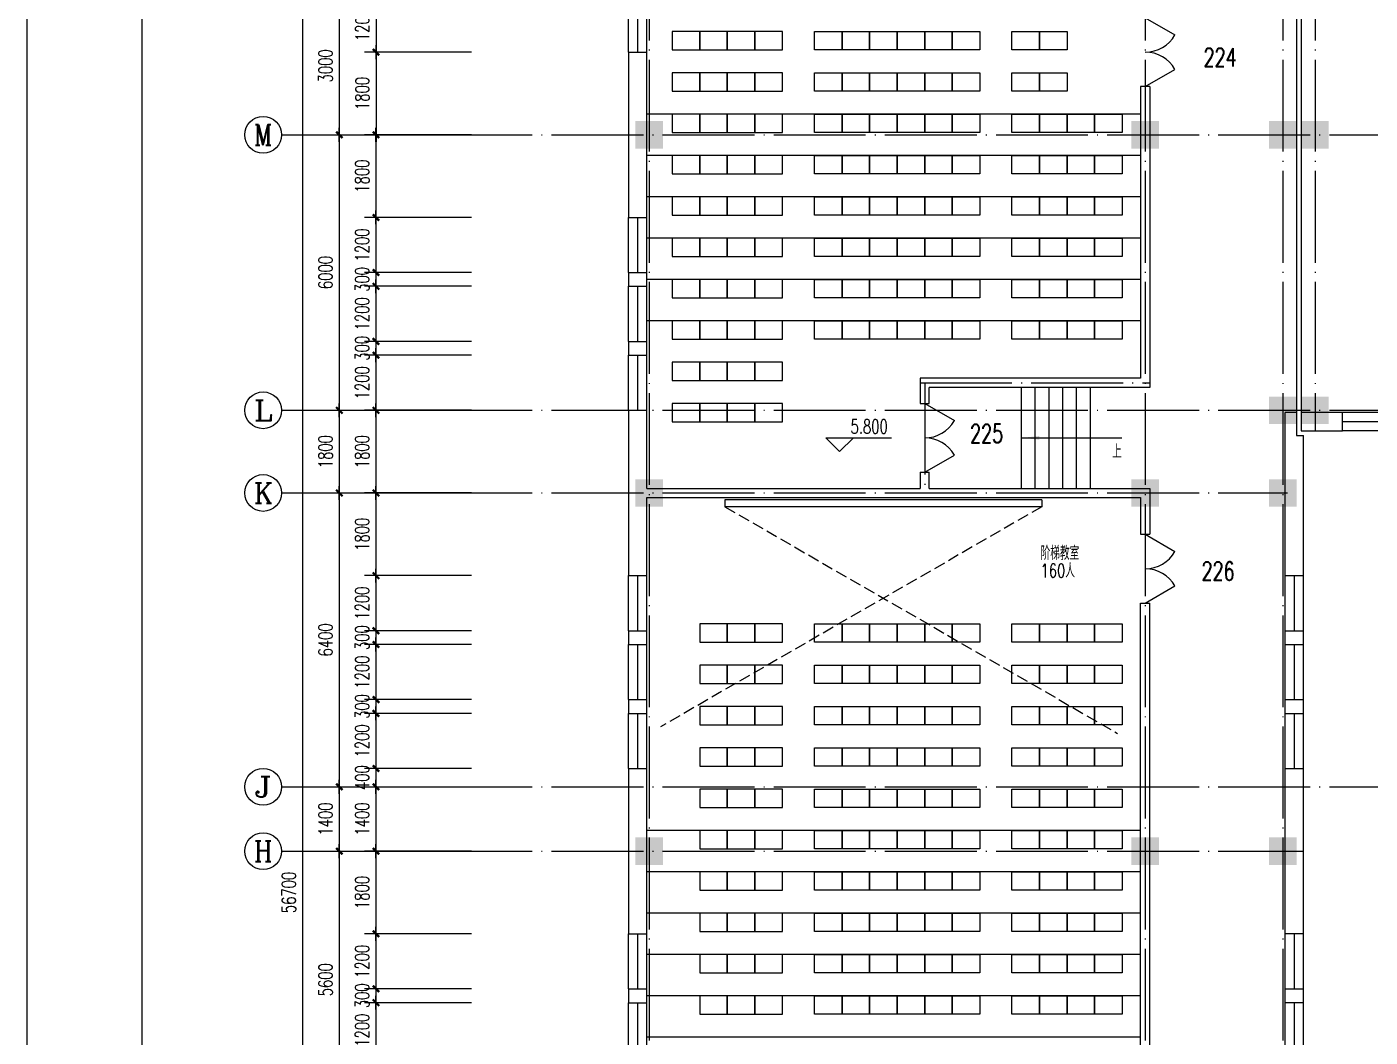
# Model space of a CAD drawing. Extents: x 165127 to 1058185, y 60808 to 144908.
# Drawn here: x 338332 to 367583, y 103603 to 125603 of the extents above; entities that cross this region are included whole.
import ezdxf
from ezdxf.enums import TextEntityAlignment as Align

# ---------------------------------------------------------------- set-up
doc = ezdxf.new("R2010")
doc.units = 0
doc.header["$LTSCALE"] = 1000
doc.linetypes.add('DASH', pattern=[0.35, 0.25, -0.1])
doc.linetypes.add('DOTE', pattern=[2.42, 2, -0.2, 0.02, -0.2])
doc.layers.get('0').update_dxf_attribs({"linetype": 'CONTINUOUS'})
doc.layers.get('DEFPOINTS').update_dxf_attribs({"linetype": 'CONTINUOUS'})
for name, color, linetype in [('AXIS', 3, 'CONTINUOUS'), ('AXIS_TEXT', 7, 'CONTINUOUS'), ('COLUMN', 7, 'CONTINUOUS'), ('DOTE', 1, 'DOTE'), ('F', 252, 'CONTINUOUS'), ('LVTRY', 6, 'CONTINUOUS'), ('PUB_DIM', 3, 'CONTINUOUS'), ('PUB_TEXT', 7, 'CONTINUOUS'), ('STAIR', 3, 'CONTINUOUS'), ('WALL', 255, 'CONTINUOUS'), ('WINDOW', 2, 'CONTINUOUS'), ('WINDOW_TEXT', 7, 'CONTINUOUS'), ('面积注记', 7, 'CONTINUOUS')]:
    doc.layers.add(name, color=color, linetype=linetype)
doc.styles.add('_HZTXT', font='romans.shx', dxfattribs={"width": 0.7, "bigfont": 'z.shx'})
doc.styles.add('COMPLEX', font='COMPLEX')
doc.styles.add('DIM_FONT', font='SIMPLEX.shx', dxfattribs={"width": 0.7})
doc.styles.add('SIMPLEX', font='SIMPLEX.SHX')
doc.dimstyles.new('AXIS', dxfattribs={"dimtxt": 300, "dimasz": 1, "dimexe": 250, "dimexo": 300, "dimgap": 150, "dimtad": 1, "dimdec": 0, "dimdsep": 46, "dimtxsty": 'DIM_FONT', "dimblk": '_DIMX', "dimcen": 2.5, "dimse1": 1, "dimse2": 1, "dimclrt": 7, "dimadec": 0, "dimazin": 0, "dimtfac": 1, "dimtdec": 0, "dimtix": 1, "dimtmove": 2, "dimatfit": 3, "dimldrblk": '_DIMX', "dimfxl": 1, "dimarcsym": 0})
doc.dimstyles.new('DIMA', dxfattribs={"dimtxt": 300, "dimasz": 1, "dimexe": 250, "dimexo": 300, "dimgap": 150, "dimtad": 1, "dimdec": 0, "dimdsep": 46, "dimtxsty": 'DIM_FONT', "dimblk": '_DIMX', "dimcen": 2.5, "dimse1": 1, "dimclrt": 7, "dimadec": 0, "dimazin": 0, "dimtfac": 1, "dimtdec": 0, "dimtix": 1, "dimtmove": 2, "dimatfit": 3, "dimldrblk": '_DIMX', "dimfxl": 1, "dimarcsym": 0})
doc.dimstyles.new('DIMB', dxfattribs={"dimtxt": 300, "dimasz": 1, "dimexe": 250, "dimexo": 300, "dimgap": 150, "dimtad": 1, "dimdec": 0, "dimdsep": 46, "dimtxsty": 'DIM_FONT', "dimblk": '_DIMX', "dimcen": 2.5, "dimse2": 1, "dimclrt": 7, "dimadec": 0, "dimazin": 0, "dimtfac": 1, "dimtdec": 0, "dimtix": 1, "dimtmove": 2, "dimatfit": 3, "dimldrblk": '_DIMX', "dimfxl": 1, "dimarcsym": 0})
doc.dimstyles.new('DIMN', dxfattribs={"dimtxt": 300, "dimasz": 1, "dimexe": 250, "dimexo": 300, "dimgap": 150, "dimtad": 1, "dimdec": 0, "dimdsep": 46, "dimtxsty": 'DIM_FONT', "dimblk": '_DIMX', "dimcen": 2.5, "dimclrt": 7, "dimadec": 0, "dimazin": 0, "dimtfac": 1, "dimtdec": 0, "dimtix": 1, "dimtmove": 2, "dimatfit": 3, "dimldrblk": '_DIMX', "dimfxl": 1, "dimarcsym": 0})

# ---------------------------------------------------------------- blocks, each defined once
blk = doc.blocks.new('_DBLK1')
for p, q in [((-0.5, 0), (-0.25, -0.433)), ((0.5, 0), (0.25, -0.433))]:
    blk.add_line(p, q)
for centre, start, end in [((-0.5, 0), 300, 0), ((0.5, 0), 180, 240)]:
    blk.add_arc(centre, 0.5, start, end)
at = {"layer": 'WINDOW_TEXT', "style": 'SIMPLEX', "flags": 9}
blk.add_attdef('A', text='', height=1, dxfattribs=at).set_placement((0, 1.5), align=Align.MIDDLE)
blk = doc.blocks.new('_FZH')
blk.add_solid([(-0.5, -0.5), (0.5, -0.5), (-0.5, 0.5), (0.5, 0.5)])
blk = doc.blocks.new('A$C407C5CBC')
at = {"layer": 'F'}
blk.add_lwpolyline([(0, 600), (400, 600), (400, 0), (0, 0)], close=True, dxfattribs=at)
blk = doc.blocks.new('A$C34131D43')
at = {"color": 243}
blk.add_line((0, 84100), (0, 0), dxfattribs=at)
at = {"color": 244}
blk.add_line((2500, 83100), (2500, 950), dxfattribs=at)
blk = doc.blocks.new('_ARROW')
blk.add_solid([(0, 0), (-1, 0.1), (-1, -0.1)])
blk = doc.blocks.new('_AXISO')
blk.add_circle((0, 0), 0.5)
at = {"layer": 'AXIS_TEXT', "style": 'COMPLEX', "width": 1.041667}
blk.add_attdef('A', text='', height=0.56, dxfattribs=at).set_placement((-0.25, -0.28), (0.25, -0.28), align=Align.FIT)
blk = doc.blocks.new('_DIMX')
blk.add_line((-150, 0), (150, 0))
at = {"const_width": 50}
blk.add_lwpolyline([(-70, -70), (70, 70)], dxfattribs=at)
blk = doc.blocks.new('*D326')
at = {"color": 0, "linetype": 'ByBlock'}
blk.add_line((521447, 180844), (521447, 177846), dxfattribs=at)
at = {"layer": 'DEFPOINTS', "color": 0, "linetype": 'ByBlock'}
for p in [(523647, 180845), (521447, 177845), (523647, 177845)]:
    blk.add_point(p, dxfattribs=at)
at = {"color": 0, "linetype": 'ByBlock'}
for p, rotation in [((521447, 180845), 90), ((521447, 177845), 270)]:
    blk.add_blockref('_DIMX', p, dxfattribs=dict(at, rotation=rotation))
at = {"color": 7, "linetype": 'ByBlock', "insert": (521147, 179345), "char_height": 300, "attachment_point": 5, "rotation": 90, "style": 'DIM_FONT'}
blk.add_mtext('3000', dxfattribs=at)
blk = doc.blocks.new('*D327')
at = {"color": 0, "linetype": 'ByBlock'}
blk.add_line((521447, 177844), (521447, 171846), dxfattribs=at)
at = {"layer": 'DEFPOINTS', "color": 0, "linetype": 'ByBlock'}
for p in [(523647, 177845), (521447, 171845), (523647, 171845)]:
    blk.add_point(p, dxfattribs=at)
at = {"color": 0, "linetype": 'ByBlock'}
for p, rotation in [((521447, 177845), 90), ((521447, 171845), 270)]:
    blk.add_blockref('_DIMX', p, dxfattribs=dict(at, rotation=rotation))
at = {"color": 7, "linetype": 'ByBlock', "insert": (521147, 174845), "char_height": 300, "attachment_point": 5, "rotation": 90, "style": 'DIM_FONT'}
blk.add_mtext('6000', dxfattribs=at)
blk = doc.blocks.new('*D328')
at = {"color": 0, "linetype": 'ByBlock'}
blk.add_line((521447, 171844), (521447, 170046), dxfattribs=at)
at = {"layer": 'DEFPOINTS', "color": 0, "linetype": 'ByBlock'}
for p in [(523647, 171845), (521447, 170045), (523647, 170045)]:
    blk.add_point(p, dxfattribs=at)
at = {"color": 0, "linetype": 'ByBlock'}
for p, rotation in [((521447, 171845), 90), ((521447, 170045), 270)]:
    blk.add_blockref('_DIMX', p, dxfattribs=dict(at, rotation=rotation))
at = {"color": 7, "linetype": 'ByBlock', "insert": (521147, 170945), "char_height": 300, "attachment_point": 5, "rotation": 90, "style": 'DIM_FONT'}
blk.add_mtext('1800', dxfattribs=at)
blk = doc.blocks.new('*D329')
at = {"color": 0, "linetype": 'ByBlock'}
blk.add_line((521447, 170044), (521447, 163646), dxfattribs=at)
at = {"layer": 'DEFPOINTS', "color": 0, "linetype": 'ByBlock'}
for p in [(523647, 170045), (521447, 163645), (523647, 163645)]:
    blk.add_point(p, dxfattribs=at)
at = {"color": 0, "linetype": 'ByBlock'}
for p, rotation in [((521447, 170045), 90), ((521447, 163645), 270)]:
    blk.add_blockref('_DIMX', p, dxfattribs=dict(at, rotation=rotation))
at = {"color": 7, "linetype": 'ByBlock', "insert": (521147, 166845), "char_height": 300, "attachment_point": 5, "rotation": 90, "style": 'DIM_FONT'}
blk.add_mtext('6400', dxfattribs=at)
blk = doc.blocks.new('*D330')
at = {"color": 0, "linetype": 'ByBlock'}
blk.add_line((521447, 163644), (521447, 162246), dxfattribs=at)
at = {"layer": 'DEFPOINTS', "color": 0, "linetype": 'ByBlock'}
for p in [(523647, 163645), (521447, 162245), (523647, 162245)]:
    blk.add_point(p, dxfattribs=at)
at = {"color": 0, "linetype": 'ByBlock'}
for p, rotation in [((521447, 163645), 90), ((521447, 162245), 270)]:
    blk.add_blockref('_DIMX', p, dxfattribs=dict(at, rotation=rotation))
at = {"color": 7, "linetype": 'ByBlock', "insert": (521147, 162945), "char_height": 300, "attachment_point": 5, "rotation": 90, "style": 'DIM_FONT'}
blk.add_mtext('1400', dxfattribs=at)
blk = doc.blocks.new('*D331')
at = {"color": 0, "linetype": 'ByBlock'}
blk.add_line((521447, 162244), (521447, 156646), dxfattribs=at)
at = {"layer": 'DEFPOINTS', "color": 0, "linetype": 'ByBlock'}
for p in [(523647, 162245), (521447, 156645), (523647, 156645)]:
    blk.add_point(p, dxfattribs=at)
at = {"color": 0, "linetype": 'ByBlock'}
for p, rotation in [((521447, 162245), 90), ((521447, 156645), 270)]:
    blk.add_blockref('_DIMX', p, dxfattribs=dict(at, rotation=rotation))
at = {"color": 7, "linetype": 'ByBlock', "insert": (521147, 159445), "char_height": 300, "attachment_point": 5, "rotation": 90, "style": 'DIM_FONT'}
blk.add_mtext('5600', dxfattribs=at)
blk = doc.blocks.new('*D338')
at = {"color": 0, "linetype": 'ByBlock'}
for p, q in [((523347, 189695), (520397, 189695)), ((520647, 189694), (520647, 132996)), ((523347, 132995), (520397, 132995))]:
    blk.add_line(p, q, dxfattribs=at)
at = {"layer": 'DEFPOINTS', "color": 0, "linetype": 'ByBlock'}
for p in [(523647, 189695), (520647, 132995), (523647, 132995)]:
    blk.add_point(p, dxfattribs=at)
at = {"color": 0, "linetype": 'ByBlock'}
for p, rotation in [((520647, 189695), 90), ((520647, 132995), 270)]:
    blk.add_blockref('_DIMX', p, dxfattribs=dict(at, rotation=rotation))
at = {"color": 7, "linetype": 'ByBlock', "insert": (520347, 161345), "char_height": 300, "attachment_point": 5, "rotation": 90, "style": 'DIM_FONT'}
blk.add_mtext('56700', dxfattribs=at)
blk = doc.blocks.new('_WBLK')
for p, q in [((-0.5, 0.5), (0.5, 0.5)), ((-0.5, 0), (0.5, 0)), ((-0.5, -0.5), (0.5, -0.5))]:
    blk.add_line(p, q)
at = {"layer": 'WINDOW_TEXT', "style": 'SIMPLEX', "flags": 9}
blk.add_attdef('A', text='', height=1, dxfattribs=at).set_placement((0, 1.5), align=Align.MIDDLE)
blk = doc.blocks.new('*D344')
at = {"color": 0, "linetype": 'ByBlock'}
for p, q in [((524322, 180845), (521996, 180845)), ((522246, 180844), (522246, 179646)), ((524322, 179645), (521996, 179645))]:
    blk.add_line(p, q, dxfattribs=at)
at = {"layer": 'DEFPOINTS', "color": 0, "linetype": 'ByBlock'}
for p in [(524622, 180845), (522246, 179645), (524622, 179645)]:
    blk.add_point(p, dxfattribs=at)
at = {"color": 0, "linetype": 'ByBlock'}
for p, rotation in [((522246, 180845), 90), ((522246, 179645), 270)]:
    blk.add_blockref('_DIMX', p, dxfattribs=dict(at, rotation=rotation))
at = {"color": 7, "linetype": 'ByBlock', "insert": (521946, 180245), "char_height": 300, "attachment_point": 5, "rotation": 90, "style": 'DIM_FONT'}
blk.add_mtext('1200', dxfattribs=at)
blk = doc.blocks.new('*D345')
at = {"color": 0, "linetype": 'ByBlock'}
for p, q in [((524322, 179645), (521996, 179645)), ((522246, 179644), (522246, 177846)), ((524322, 177845), (521996, 177845))]:
    blk.add_line(p, q, dxfattribs=at)
at = {"layer": 'DEFPOINTS', "color": 0, "linetype": 'ByBlock'}
for p in [(524622, 179645), (522246, 177845), (524622, 177845)]:
    blk.add_point(p, dxfattribs=at)
at = {"color": 0, "linetype": 'ByBlock'}
for p, rotation in [((522246, 179645), 90), ((522246, 177845), 270)]:
    blk.add_blockref('_DIMX', p, dxfattribs=dict(at, rotation=rotation))
at = {"color": 7, "linetype": 'ByBlock', "insert": (521946, 178745), "char_height": 300, "attachment_point": 5, "rotation": 90, "style": 'DIM_FONT'}
blk.add_mtext('1800', dxfattribs=at)
blk = doc.blocks.new('*D480')
at = {"color": 0, "linetype": 'ByBlock'}
for p, q in [((695450, 185644), (695450, 183846)), ((697527, 183845), (695200, 183845))]:
    blk.add_line(p, q, dxfattribs=at)
at = {"layer": 'DEFPOINTS', "color": 0, "linetype": 'ByBlock'}
for p in [(697827, 185645), (695450, 183845), (697827, 183845)]:
    blk.add_point(p, dxfattribs=at)
at = {"color": 0, "linetype": 'ByBlock'}
for p, rotation in [((695450, 185645), 90), ((695450, 183845), 270)]:
    blk.add_blockref('_DIMX', p, dxfattribs=dict(at, rotation=rotation))
at = {"color": 7, "linetype": 'ByBlock', "insert": (695150, 184745), "char_height": 300, "attachment_point": 5, "rotation": 90, "style": 'DIM_FONT'}
blk.add_mtext('1800', dxfattribs=at)
blk = doc.blocks.new('*D481')
at = {"color": 0, "linetype": 'ByBlock'}
for p, q in [((697527, 183845), (695200, 183845)), ((695450, 183844), (695450, 182646)), ((697527, 182645), (695200, 182645))]:
    blk.add_line(p, q, dxfattribs=at)
at = {"layer": 'DEFPOINTS', "color": 0, "linetype": 'ByBlock'}
for p in [(697827, 183845), (695450, 182645), (697827, 182645)]:
    blk.add_point(p, dxfattribs=at)
at = {"color": 0, "linetype": 'ByBlock'}
for p, rotation in [((695450, 183845), 90), ((695450, 182645), 270)]:
    blk.add_blockref('_DIMX', p, dxfattribs=dict(at, rotation=rotation))
at = {"color": 7, "linetype": 'ByBlock', "insert": (695150, 183245), "char_height": 300, "attachment_point": 5, "rotation": 90, "style": 'DIM_FONT'}
blk.add_mtext('1200', dxfattribs=at)
blk = doc.blocks.new('*D482')
at = {"color": 0, "linetype": 'ByBlock'}
for p, q in [((697527, 182645), (695200, 182645)), ((695450, 182646), (695450, 182647)), ((695450, 182645), (695450, 182345)), ((697527, 182345), (695200, 182345)), ((695450, 182344), (695450, 182343))]:
    blk.add_line(p, q, dxfattribs=at)
at = {"layer": 'DEFPOINTS', "color": 0, "linetype": 'ByBlock'}
for p in [(697827, 182645), (695450, 182345), (697827, 182345)]:
    blk.add_point(p, dxfattribs=at)
at = {"color": 0, "linetype": 'ByBlock'}
for p, rotation in [((695450, 182645), 270), ((695450, 182345), 90)]:
    blk.add_blockref('_DIMX', p, dxfattribs=dict(at, rotation=rotation))
at = {"color": 7, "linetype": 'ByBlock', "insert": (695150, 182495), "char_height": 300, "attachment_point": 5, "rotation": 90, "style": 'DIM_FONT'}
blk.add_mtext('300', dxfattribs=at)
blk = doc.blocks.new('*D483')
at = {"color": 0, "linetype": 'ByBlock'}
for p, q in [((697527, 182345), (695200, 182345)), ((695450, 182344), (695450, 181146)), ((697527, 181145), (695200, 181145))]:
    blk.add_line(p, q, dxfattribs=at)
at = {"layer": 'DEFPOINTS', "color": 0, "linetype": 'ByBlock'}
for p in [(697827, 182345), (695450, 181145), (697827, 181145)]:
    blk.add_point(p, dxfattribs=at)
at = {"color": 0, "linetype": 'ByBlock'}
for p, rotation in [((695450, 182345), 90), ((695450, 181145), 270)]:
    blk.add_blockref('_DIMX', p, dxfattribs=dict(at, rotation=rotation))
at = {"color": 7, "linetype": 'ByBlock', "insert": (695150, 181745), "char_height": 300, "attachment_point": 5, "rotation": 90, "style": 'DIM_FONT'}
blk.add_mtext('1200', dxfattribs=at)
blk = doc.blocks.new('*D484')
at = {"color": 0, "linetype": 'ByBlock'}
for p, q in [((697527, 181145), (695200, 181145)), ((695450, 181146), (695450, 181147)), ((695450, 181145), (695450, 180845)), ((697527, 180845), (695200, 180845)), ((695450, 180844), (695450, 180843))]:
    blk.add_line(p, q, dxfattribs=at)
at = {"layer": 'DEFPOINTS', "color": 0, "linetype": 'ByBlock'}
for p in [(697827, 181145), (695450, 180845), (697827, 180845)]:
    blk.add_point(p, dxfattribs=at)
at = {"color": 0, "linetype": 'ByBlock'}
for p, rotation in [((695450, 181145), 270), ((695450, 180845), 90)]:
    blk.add_blockref('_DIMX', p, dxfattribs=dict(at, rotation=rotation))
at = {"color": 7, "linetype": 'ByBlock', "insert": (695150, 180995), "char_height": 300, "attachment_point": 5, "rotation": 90, "style": 'DIM_FONT'}
blk.add_mtext('300', dxfattribs=at)
blk = doc.blocks.new('*D485')
at = {"color": 0, "linetype": 'ByBlock'}
for p, q in [((697527, 180845), (695200, 180845)), ((695450, 180844), (695450, 179646)), ((697527, 179645), (695200, 179645))]:
    blk.add_line(p, q, dxfattribs=at)
at = {"layer": 'DEFPOINTS', "color": 0, "linetype": 'ByBlock'}
for p in [(697827, 180845), (695450, 179645), (697827, 179645)]:
    blk.add_point(p, dxfattribs=at)
at = {"color": 0, "linetype": 'ByBlock'}
for p, rotation in [((695450, 180845), 90), ((695450, 179645), 270)]:
    blk.add_blockref('_DIMX', p, dxfattribs=dict(at, rotation=rotation))
at = {"color": 7, "linetype": 'ByBlock', "insert": (695150, 180245), "char_height": 300, "attachment_point": 5, "rotation": 90, "style": 'DIM_FONT'}
blk.add_mtext('1200', dxfattribs=at)
blk = doc.blocks.new('*D486')
at = {"color": 0, "linetype": 'ByBlock'}
for p, q in [((697527, 179645), (695200, 179645)), ((695450, 179644), (695450, 177846)), ((697527, 177845), (695200, 177845))]:
    blk.add_line(p, q, dxfattribs=at)
at = {"layer": 'DEFPOINTS', "color": 0, "linetype": 'ByBlock'}
for p in [(697827, 179645), (695450, 177845), (697827, 177845)]:
    blk.add_point(p, dxfattribs=at)
at = {"color": 0, "linetype": 'ByBlock'}
for p, rotation in [((695450, 179645), 90), ((695450, 177845), 270)]:
    blk.add_blockref('_DIMX', p, dxfattribs=dict(at, rotation=rotation))
at = {"color": 7, "linetype": 'ByBlock', "insert": (695150, 178745), "char_height": 300, "attachment_point": 5, "rotation": 90, "style": 'DIM_FONT'}
blk.add_mtext('1800', dxfattribs=at)
blk = doc.blocks.new('*D487')
at = {"color": 0, "linetype": 'ByBlock'}
for p, q in [((695450, 185644), (695450, 183846)), ((697527, 183845), (695200, 183845))]:
    blk.add_line(p, q, dxfattribs=at)
at = {"layer": 'DEFPOINTS', "color": 0, "linetype": 'ByBlock'}
for p in [(697827, 185645), (695450, 183845), (697827, 183845)]:
    blk.add_point(p, dxfattribs=at)
at = {"color": 0, "linetype": 'ByBlock'}
for p, rotation in [((695450, 185645), 90), ((695450, 183845), 270)]:
    blk.add_blockref('_DIMX', p, dxfattribs=dict(at, rotation=rotation))
at = {"color": 7, "linetype": 'ByBlock', "insert": (695150, 184745), "char_height": 300, "attachment_point": 5, "rotation": 90, "style": 'DIM_FONT'}
blk.add_mtext('1800', dxfattribs=at)
blk = doc.blocks.new('*D488')
at = {"color": 0, "linetype": 'ByBlock'}
for p, q in [((697527, 183845), (695200, 183845)), ((695450, 183844), (695450, 182646)), ((697527, 182645), (695200, 182645))]:
    blk.add_line(p, q, dxfattribs=at)
at = {"layer": 'DEFPOINTS', "color": 0, "linetype": 'ByBlock'}
for p in [(697827, 183845), (695450, 182645), (697827, 182645)]:
    blk.add_point(p, dxfattribs=at)
at = {"color": 0, "linetype": 'ByBlock'}
for p, rotation in [((695450, 183845), 90), ((695450, 182645), 270)]:
    blk.add_blockref('_DIMX', p, dxfattribs=dict(at, rotation=rotation))
at = {"color": 7, "linetype": 'ByBlock', "insert": (695150, 183245), "char_height": 300, "attachment_point": 5, "rotation": 90, "style": 'DIM_FONT'}
blk.add_mtext('1200', dxfattribs=at)
blk = doc.blocks.new('*D489')
at = {"color": 0, "linetype": 'ByBlock'}
for p, q in [((697527, 182645), (695200, 182645)), ((695450, 182646), (695450, 182647)), ((695450, 182645), (695450, 182345)), ((697527, 182345), (695200, 182345)), ((695450, 182344), (695450, 182343))]:
    blk.add_line(p, q, dxfattribs=at)
at = {"layer": 'DEFPOINTS', "color": 0, "linetype": 'ByBlock'}
for p in [(697827, 182645), (695450, 182345), (697827, 182345)]:
    blk.add_point(p, dxfattribs=at)
at = {"color": 0, "linetype": 'ByBlock'}
for p, rotation in [((695450, 182645), 270), ((695450, 182345), 90)]:
    blk.add_blockref('_DIMX', p, dxfattribs=dict(at, rotation=rotation))
at = {"color": 7, "linetype": 'ByBlock', "insert": (695150, 182495), "char_height": 300, "attachment_point": 5, "rotation": 90, "style": 'DIM_FONT'}
blk.add_mtext('300', dxfattribs=at)
blk = doc.blocks.new('*D490')
at = {"color": 0, "linetype": 'ByBlock'}
for p, q in [((697527, 182345), (695200, 182345)), ((695450, 182344), (695450, 181146)), ((697527, 181145), (695200, 181145))]:
    blk.add_line(p, q, dxfattribs=at)
at = {"layer": 'DEFPOINTS', "color": 0, "linetype": 'ByBlock'}
for p in [(697827, 182345), (695450, 181145), (697827, 181145)]:
    blk.add_point(p, dxfattribs=at)
at = {"color": 0, "linetype": 'ByBlock'}
for p, rotation in [((695450, 182345), 90), ((695450, 181145), 270)]:
    blk.add_blockref('_DIMX', p, dxfattribs=dict(at, rotation=rotation))
at = {"color": 7, "linetype": 'ByBlock', "insert": (695150, 181745), "char_height": 300, "attachment_point": 5, "rotation": 90, "style": 'DIM_FONT'}
blk.add_mtext('1200', dxfattribs=at)
blk = doc.blocks.new('*D491')
at = {"color": 0, "linetype": 'ByBlock'}
for p, q in [((697527, 181145), (695200, 181145)), ((695450, 181146), (695450, 181147)), ((695450, 181145), (695450, 180845)), ((697527, 180845), (695200, 180845)), ((695450, 180844), (695450, 180843))]:
    blk.add_line(p, q, dxfattribs=at)
at = {"layer": 'DEFPOINTS', "color": 0, "linetype": 'ByBlock'}
for p in [(697827, 181145), (695450, 180845), (697827, 180845)]:
    blk.add_point(p, dxfattribs=at)
at = {"color": 0, "linetype": 'ByBlock'}
for p, rotation in [((695450, 181145), 270), ((695450, 180845), 90)]:
    blk.add_blockref('_DIMX', p, dxfattribs=dict(at, rotation=rotation))
at = {"color": 7, "linetype": 'ByBlock', "insert": (695150, 180995), "char_height": 300, "attachment_point": 5, "rotation": 90, "style": 'DIM_FONT'}
blk.add_mtext('300', dxfattribs=at)
blk = doc.blocks.new('*D492')
at = {"color": 0, "linetype": 'ByBlock'}
for p, q in [((697527, 180845), (695200, 180845)), ((695450, 180844), (695450, 179646)), ((697527, 179645), (695200, 179645))]:
    blk.add_line(p, q, dxfattribs=at)
at = {"layer": 'DEFPOINTS', "color": 0, "linetype": 'ByBlock'}
for p in [(697827, 180845), (695450, 179645), (697827, 179645)]:
    blk.add_point(p, dxfattribs=at)
at = {"color": 0, "linetype": 'ByBlock'}
for p, rotation in [((695450, 180845), 90), ((695450, 179645), 270)]:
    blk.add_blockref('_DIMX', p, dxfattribs=dict(at, rotation=rotation))
at = {"color": 7, "linetype": 'ByBlock', "insert": (695150, 180245), "char_height": 300, "attachment_point": 5, "rotation": 90, "style": 'DIM_FONT'}
blk.add_mtext('1200', dxfattribs=at)
blk = doc.blocks.new('*D493')
at = {"color": 0, "linetype": 'ByBlock'}
for p, q in [((697527, 164045), (695200, 164045)), ((695450, 164046), (695450, 164047)), ((695450, 164045), (695450, 163645)), ((695450, 163644), (695450, 163643))]:
    blk.add_line(p, q, dxfattribs=at)
at = {"layer": 'DEFPOINTS', "color": 0, "linetype": 'ByBlock'}
for p in [(697827, 164045), (695450, 163645), (697827, 163645)]:
    blk.add_point(p, dxfattribs=at)
at = {"color": 0, "linetype": 'ByBlock'}
for p, rotation in [((695450, 164045), 270), ((695450, 163645), 90)]:
    blk.add_blockref('_DIMX', p, dxfattribs=dict(at, rotation=rotation))
at = {"color": 7, "linetype": 'ByBlock', "insert": (695150, 163845), "char_height": 300, "attachment_point": 5, "rotation": 90, "style": 'DIM_FONT'}
blk.add_mtext('400', dxfattribs=at)
blk = doc.blocks.new('*D494')
at = {"color": 0, "linetype": 'ByBlock'}
for p, q in [((695450, 185644), (695450, 183846)), ((697527, 183845), (695200, 183845))]:
    blk.add_line(p, q, dxfattribs=at)
at = {"layer": 'DEFPOINTS', "color": 0, "linetype": 'ByBlock'}
for p in [(697827, 185645), (695450, 183845), (697827, 183845)]:
    blk.add_point(p, dxfattribs=at)
at = {"color": 0, "linetype": 'ByBlock'}
for p, rotation in [((695450, 185645), 90), ((695450, 183845), 270)]:
    blk.add_blockref('_DIMX', p, dxfattribs=dict(at, rotation=rotation))
at = {"color": 7, "linetype": 'ByBlock', "insert": (695150, 184745), "char_height": 300, "attachment_point": 5, "rotation": 90, "style": 'DIM_FONT'}
blk.add_mtext('1800', dxfattribs=at)
blk = doc.blocks.new('*D495')
at = {"color": 0, "linetype": 'ByBlock'}
for p, q in [((697527, 183845), (695200, 183845)), ((695450, 183844), (695450, 182646)), ((697527, 182645), (695200, 182645))]:
    blk.add_line(p, q, dxfattribs=at)
at = {"layer": 'DEFPOINTS', "color": 0, "linetype": 'ByBlock'}
for p in [(697827, 183845), (695450, 182645), (697827, 182645)]:
    blk.add_point(p, dxfattribs=at)
at = {"color": 0, "linetype": 'ByBlock'}
for p, rotation in [((695450, 183845), 90), ((695450, 182645), 270)]:
    blk.add_blockref('_DIMX', p, dxfattribs=dict(at, rotation=rotation))
at = {"color": 7, "linetype": 'ByBlock', "insert": (695150, 183245), "char_height": 300, "attachment_point": 5, "rotation": 90, "style": 'DIM_FONT'}
blk.add_mtext('1200', dxfattribs=at)
blk = doc.blocks.new('*D496')
at = {"color": 0, "linetype": 'ByBlock'}
for p, q in [((697527, 182645), (695200, 182645)), ((695450, 182646), (695450, 182647)), ((695450, 182645), (695450, 182345)), ((697527, 182345), (695200, 182345)), ((695450, 182344), (695450, 182343))]:
    blk.add_line(p, q, dxfattribs=at)
at = {"layer": 'DEFPOINTS', "color": 0, "linetype": 'ByBlock'}
for p in [(697827, 182645), (695450, 182345), (697827, 182345)]:
    blk.add_point(p, dxfattribs=at)
at = {"color": 0, "linetype": 'ByBlock'}
for p, rotation in [((695450, 182645), 270), ((695450, 182345), 90)]:
    blk.add_blockref('_DIMX', p, dxfattribs=dict(at, rotation=rotation))
at = {"color": 7, "linetype": 'ByBlock', "insert": (695150, 182495), "char_height": 300, "attachment_point": 5, "rotation": 90, "style": 'DIM_FONT'}
blk.add_mtext('300', dxfattribs=at)
blk = doc.blocks.new('*D497')
at = {"color": 0, "linetype": 'ByBlock'}
for p, q in [((697527, 182345), (695200, 182345)), ((695450, 182344), (695450, 181146)), ((697527, 181145), (695200, 181145))]:
    blk.add_line(p, q, dxfattribs=at)
at = {"layer": 'DEFPOINTS', "color": 0, "linetype": 'ByBlock'}
for p in [(697827, 182345), (695450, 181145), (697827, 181145)]:
    blk.add_point(p, dxfattribs=at)
at = {"color": 0, "linetype": 'ByBlock'}
for p, rotation in [((695450, 182345), 90), ((695450, 181145), 270)]:
    blk.add_blockref('_DIMX', p, dxfattribs=dict(at, rotation=rotation))
at = {"color": 7, "linetype": 'ByBlock', "insert": (695150, 181745), "char_height": 300, "attachment_point": 5, "rotation": 90, "style": 'DIM_FONT'}
blk.add_mtext('1200', dxfattribs=at)
blk = doc.blocks.new('*D515')
at = {"color": 0, "linetype": 'ByBlock'}
for p, q in [((695450, 163644), (695450, 162246)), ((697527, 162245), (695200, 162245))]:
    blk.add_line(p, q, dxfattribs=at)
at = {"layer": 'DEFPOINTS', "color": 0, "linetype": 'ByBlock'}
for p in [(697827, 163645), (695450, 162245), (697827, 162245)]:
    blk.add_point(p, dxfattribs=at)
at = {"color": 0, "linetype": 'ByBlock'}
for p, rotation in [((695450, 163645), 90), ((695450, 162245), 270)]:
    blk.add_blockref('_DIMX', p, dxfattribs=dict(at, rotation=rotation))
at = {"color": 7, "linetype": 'ByBlock', "insert": (695150, 162945), "char_height": 300, "attachment_point": 5, "rotation": 90, "style": 'DIM_FONT'}
blk.add_mtext('1400', dxfattribs=at)

msp = doc.modelspace()

# ---------------------------------------------------------------- linework, layer by layer
at = {"layer": 'AXIS'}
for p, q in [((343876.2, 123253.1), (347336.4, 123253.1)), ((343876.2, 117253.1), (347336.4, 117253.1)), ((343876.2, 115453.1), (347336.4, 115453.1)), ((343876.2, 109053.1), (347336.4, 109053.1)), ((343876.2, 107653.1), (347336.4, 107653.1))]:
    msp.add_line(p, q, dxfattribs=at)
at = {"layer": 'DOTE'}
for p, q in [((351883, 139407.6), (351883, 71351.8)), ((362683, 139407.6), (362683, 71351.8)), ((365683, 139407.6), (365683, 71351.8)), ((366383, 139407.6), (366383, 116803.1)), ((347336.4, 123253.1), (414583, 123253.1)), ((357783, 117853.1), (362783, 117853.1)), ((357883, 117853.1), (357883, 115453.1)), ((347336.4, 117253.1), (374983, 117253.1)), ((347336.4, 115453.1), (365783, 115453.1)), ((347336.4, 109053.1), (481979.6, 109053.1)), ((347336.4, 107653.1), (366133, 107653.1))]:
    msp.add_line(p, q, dxfattribs=at)
at = {"layer": 'F', "linetype": 'DASH'}
for p, q in [((360433, 115153.1), (352133, 110361.1)), ((353533, 115153.1), (362083, 110216.7))]:
    msp.add_line(p, q, dxfattribs=at)
at = {"layer": 'LVTRY'}
for p, q in [((362583, 123703.1), (351833, 123703.1)), ((362583, 122803.1), (351833, 122803.1)), ((362583, 121903.1), (351833, 121903.1)), ((362583, 121003.1), (351833, 121003.1)), ((362583, 120103.1), (351833, 120103.1)), ((362583, 119203.1), (351833, 119203.1)), ((360433, 115303.1), (353533, 115303.1)), ((353533, 115303.1), (353533, 115153.1)), ((360433, 115303.1), (360433, 115153.1)), ((360433, 115153.1), (353533, 115153.1)), ((362583, 108103.1), (351833, 108103.1)), ((362583, 107203.1), (351833, 107203.1)), ((362583, 106303.1), (351833, 106303.1)), ((362583, 105403.1), (351833, 105403.1)), ((362583, 104503.1), (351833, 104503.1)), ((362583, 103603.1), (351833, 103603.1))]:
    msp.add_line(p, q, dxfattribs=at)
at = {"layer": 'PUB_DIM'}
for p, q in [((355729.4, 116653), (356329.4, 116653)), ((356029.4, 116353), (355729.4, 116653)), ((356329.4, 116653), (356029.4, 116353)), ((356029.4, 116653), (357160.2, 116653))]:
    msp.add_line(p, q, dxfattribs=at)
msp.add_lwpolyline([(359983, 116653.1), (362178.7, 116653.1)], dxfattribs=at)
at = {"layer": 'STAIR'}
for p, q in [((365983, 131103.1), (365983, 117203.1)), ((366083, 131103.1), (366083, 117203.1)), ((359983, 117753.1), (359983, 115553.1)), ((360283, 117753.1), (360283, 115553.1)), ((360583, 117753.1), (360583, 115553.1)), ((360883, 117753.1), (360883, 115553.1)), ((361183, 117753.1), (361183, 115553.1)), ((361483, 117753.1), (361483, 115553.1))]:
    msp.add_line(p, q, dxfattribs=at)
at = {"layer": 'WALL'}
for p, q in [((351433, 125053.1), (351833, 125053.1)), ((351433, 125053.1), (351433, 121453.1)), ((351833, 121453.1), (351833, 125053.1)), ((362583, 124303.1), (362583, 117953.1)), ((362783, 124303.1), (362583, 124303.1)), ((362783, 124303.1), (362783, 117753.1)), ((351433, 121453.1), (351833, 121453.1)), ((351433, 120253.1), (351833, 120253.1)), ((351433, 120253.1), (351433, 119953.1)), ((351833, 119953.1), (351833, 120253.1)), ((351433, 119953.1), (351833, 119953.1)), ((351433, 118753.1), (351833, 118753.1)), ((351433, 118753.1), (351433, 118453.1)), ((351833, 118453.1), (351833, 118753.1)), ((351433, 118453.1), (351833, 118453.1)), ((357783, 117953.1), (357783, 117403.1)), ((362583, 117953.1), (357783, 117953.1)), ((362783, 117753.1), (357983, 117753.1)), ((357983, 117403.1), (357983, 117753.1)), ((357783, 117403.1), (357983, 117403.1)), ((351433, 117253.1), (351833, 117253.1)), ((351433, 117253.1), (351433, 113653.1)), ((351833, 115553.1), (351833, 117253.1)), ((365983, 117203.1), (365733, 117203.1)), ((365733, 113653.1), (365733, 117203.1)), ((365983, 117203.1), (365983, 116703.1)), ((366083, 117203.1), (366083, 116803.1)), ((366983, 117203.1), (366083, 117203.1)), ((366983, 116803.1), (366983, 117203.1)), ((366083, 116803.1), (366983, 116803.1)), ((365983, 116703.1), (366133, 116703.1)), ((366133, 113653.1), (366133, 116703.1)), ((357783, 115903.1), (357983, 115903.1)), ((357783, 115903.1), (357783, 115553.1)), ((357983, 115553.1), (357983, 115903.1)), ((351833, 115553.1), (357783, 115553.1)), ((357983, 115553.1), (362783, 115553.1)), ((362783, 115553.1), (362783, 114553.1)), ((351833, 115353.1), (362583, 115353.1)), ((351833, 113653.1), (351833, 115353.1)), ((362583, 115353.1), (362583, 114553.1)), ((362583, 114553.1), (362783, 114553.1)), ((351433, 113653.1), (351833, 113653.1)), ((365733, 113653.1), (366133, 113653.1)), ((362583, 102353.1), (362583, 113053.1)), ((362583, 113053.1), (362783, 113053.1)), ((362783, 102153.1), (362783, 113053.1)), ((351433, 112453.1), (351833, 112453.1)), ((351433, 112453.1), (351433, 112153.1)), ((351833, 112153.1), (351833, 112453.1)), ((365733, 112453.1), (366133, 112453.1)), ((365733, 112153.1), (365733, 112453.1)), ((366133, 112153.1), (366133, 112453.1)), ((351433, 112153.1), (351833, 112153.1)), ((365733, 112153.1), (366133, 112153.1)), ((351433, 110953.1), (351833, 110953.1)), ((351433, 110953.1), (351433, 110653.1)), ((351833, 110653.1), (351833, 110953.1)), ((365733, 110953.1), (366133, 110953.1)), ((365733, 110653.1), (365733, 110953.1)), ((366133, 110653.1), (366133, 110953.1)), ((351433, 110653.1), (351833, 110653.1)), ((365733, 110653.1), (366133, 110653.1)), ((351433, 109453.1), (351833, 109453.1)), ((351433, 109453.1), (351433, 105853.1)), ((351833, 105853.1), (351833, 109453.1)), ((365733, 109453.1), (366133, 109453.1)), ((365733, 105857.6), (365733, 109453.1)), ((366133, 105857.6), (366133, 109453.1)), ((351433, 105853.1), (351833, 105853.1)), ((365733, 105857.6), (366133, 105857.6)), ((351433, 104653.1), (351833, 104653.1)), ((351433, 104653.1), (351433, 104353.1)), ((351833, 104353.1), (351833, 104653.1)), ((365733, 104657.6), (366133, 104657.6)), ((365733, 104357.6), (365733, 104657.6)), ((365733, 104357.6), (365733, 104657.6)), ((366133, 104357.6), (366133, 104657.6)), ((366133, 104357.6), (366133, 104657.6)), ((351433, 104353.1), (351833, 104353.1)), ((365733, 104357.6), (366133, 104357.6))]:
    msp.add_line(p, q, dxfattribs=at)

# ---------------------------------------------------------------- block references
at = {"layer": 'AXIS'}
ref = msp.add_blockref('_AXISO', (343476.2, 123253.1), dxfattribs=dict(at, xscale=800, yscale=800, zscale=800))
ref.add_attrib('A', 'M', dxfattribs={"layer": 'AXIS_TEXT', "height": 448, "style": 'COMPLEX', "width": 0.892857}).set_placement((343276.2, 123029.1), (343676.2, 123029.1), align=Align.FIT)
ref = msp.add_blockref('_AXISO', (343476.2, 117253.1), dxfattribs=dict(at, xscale=800, yscale=800, zscale=800))
ref.add_attrib('A', 'L', dxfattribs={"layer": 'AXIS_TEXT', "height": 448, "style": 'COMPLEX', "width": 1.25}).set_placement((343276.2, 117029.1), (343676.2, 117029.1), align=Align.FIT)
ref = msp.add_blockref('_AXISO', (343476.2, 115453.1), dxfattribs=dict(at, xscale=800, yscale=800, zscale=800))
ref.add_attrib('A', 'K', dxfattribs={"layer": 'AXIS_TEXT', "height": 448, "style": 'COMPLEX', "width": 0.986842}).set_placement((343276.2, 115229.1), (343676.2, 115229.1), align=Align.FIT)
ref = msp.add_blockref('_AXISO', (343476.2, 109053.1), dxfattribs=dict(at, xscale=800, yscale=800, zscale=800))
ref.add_attrib('A', 'J', dxfattribs={"layer": 'AXIS_TEXT', "height": 448, "style": 'COMPLEX', "width": 1.704545}).set_placement((343276.2, 108829.1), (343676.2, 108829.1), align=Align.FIT)
ref = msp.add_blockref('_AXISO', (343476.2, 107653.1), dxfattribs=dict(at, xscale=800, yscale=800, zscale=800))
ref.add_attrib('A', 'H', dxfattribs={"layer": 'AXIS_TEXT', "height": 448, "style": 'COMPLEX', "width": 0.9375}).set_placement((343276.2, 107429.1), (343676.2, 107429.1), align=Align.FIT)
at = {"layer": 'COLUMN', "xscale": 600, "yscale": 600, "zscale": 600}
for p in [(351883, 123253.1), (362683, 123253.1), (365683, 123253.1), (366383, 123253.1), (365683, 117253.1), (366383, 117253.1), (351883, 115453.1), (362683, 115453.1), (365683, 115453.1), (351883, 107653.1), (362683, 107653.1), (365683, 107653.1)]:
    msp.add_blockref('_FZH', p, dxfattribs=at)
at = {"layer": 'PUB_DIM', "xscale": 400, "yscale": 400, "zscale": 400, "rotation": 180}
msp.add_blockref('_ARROW', (359983, 116653.1), dxfattribs=at)
at = {"layer": 'STAIR', "xscale": -1, "rotation": 270}
for p in [(352383, 125103.1), (352983, 125103.1), (353583, 125103.1), (354183, 125103.1), (352383, 124203.1), (352983, 124203.1), (353583, 124203.1), (354183, 124203.1), (352383, 123303.1), (352983, 123303.1), (353583, 123303.1), (354183, 123303.1), (352383, 122403.1), (352983, 122403.1), (353583, 122403.1), (354183, 122403.1), (352383, 121503.1), (352983, 121503.1), (353583, 121503.1), (354183, 121503.1), (352383, 120603.1), (352983, 120603.1), (353583, 120603.1), (354183, 120603.1), (352383, 119703.1), (352983, 119703.1), (353583, 119703.1), (354183, 119703.1), (352383, 118803.1), (352983, 118803.1), (353583, 118803.1), (354183, 118803.1), (352383, 117903.1), (352983, 117903.1), (353583, 117903.1), (354183, 117903.1), (352383, 117003.1), (352983, 117003.1), (353583, 117003.1), (354183, 117003.1), (352983, 112203.1), (353583, 112203.1), (354183, 112203.1), (352983, 111303.1), (353583, 111303.1), (354183, 111303.1), (352983, 110403.1), (353583, 110403.1), (354183, 110403.1), (352983, 109503.1), (353583, 109503.1), (354183, 109503.1), (352983, 108603.1), (353583, 108603.1), (354183, 108603.1), (352983, 107703.1), (353583, 107703.1), (354183, 107703.1), (352983, 106803.1), (353583, 106803.1), (354183, 106803.1), (352983, 105903.1), (353583, 105903.1), (354183, 105903.1), (352983, 105003.1), (353583, 105003.1), (354183, 105003.1), (352983, 104103.1), (353583, 104103.1), (354183, 104103.1)]:
    msp.add_blockref('A$C407C5CBC', p, dxfattribs=at)
at = {"layer": 'STAIR', "rotation": 90}
for p in [(356083, 125103.1), (356683, 125103.1), (357283, 125103.1), (357883, 125103.1), (358483, 125103.1), (359083, 125103.1), (360383, 125103.1), (360983, 125103.1), (356083, 124203.1), (356683, 124203.1), (357283, 124203.1), (357883, 124203.1), (358483, 124203.1), (359083, 124203.1), (360383, 124203.1), (360983, 124203.1), (356083, 123303.1), (356683, 123303.1), (357283, 123303.1), (357883, 123303.1), (358483, 123303.1), (359083, 123303.1), (360383, 123303.1), (360983, 123303.1), (361583, 123303.1), (362183, 123303.1), (356083, 122403.1), (356683, 122403.1), (357283, 122403.1), (357883, 122403.1), (358483, 122403.1), (359083, 122403.1), (360383, 122403.1), (360983, 122403.1), (361583, 122403.1), (362183, 122403.1), (356083, 121503.1), (356683, 121503.1), (357283, 121503.1), (357883, 121503.1), (358483, 121503.1), (359083, 121503.1), (360383, 121503.1), (360983, 121503.1), (361583, 121503.1), (362183, 121503.1), (356083, 120603.1), (356683, 120603.1), (357283, 120603.1), (357883, 120603.1), (358483, 120603.1), (359083, 120603.1), (360383, 120603.1), (360983, 120603.1), (361583, 120603.1), (362183, 120603.1), (356083, 119703.1), (356683, 119703.1), (357283, 119703.1), (357883, 119703.1), (358483, 119703.1), (359083, 119703.1), (360383, 119703.1), (360983, 119703.1), (361583, 119703.1), (362183, 119703.1), (356083, 118803.1), (356683, 118803.1), (357283, 118803.1), (357883, 118803.1), (358483, 118803.1), (359083, 118803.1), (360383, 118803.1), (360983, 118803.1), (361583, 118803.1), (362183, 118803.1), (356083, 112203.1), (356683, 112203.1), (357283, 112203.1), (357883, 112203.1), (358483, 112203.1), (359083, 112203.1), (360383, 112203.1), (360983, 112203.1), (361583, 112203.1), (362183, 112203.1), (356083, 111303.1), (356683, 111303.1), (357283, 111303.1), (357883, 111303.1), (358483, 111303.1), (359083, 111303.1), (360383, 111303.1), (360983, 111303.1), (361583, 111303.1), (362183, 111303.1), (356083, 110403.1), (356683, 110403.1), (357283, 110403.1), (357883, 110403.1), (358483, 110403.1), (359083, 110403.1), (360383, 110403.1), (360983, 110403.1), (361583, 110403.1), (362183, 110403.1), (356083, 109503.1), (356683, 109503.1), (357283, 109503.1), (357883, 109503.1), (358483, 109503.1), (359083, 109503.1), (360383, 109503.1), (360983, 109503.1), (361583, 109503.1), (362183, 109503.1), (356083, 108603.1), (356683, 108603.1), (357283, 108603.1), (357883, 108603.1), (358483, 108603.1), (359083, 108603.1), (360383, 108603.1), (360983, 108603.1), (361583, 108603.1), (362183, 108603.1), (356083, 107703.1), (356683, 107703.1), (357283, 107703.1), (357883, 107703.1), (358483, 107703.1), (359083, 107703.1), (360383, 107703.1), (360983, 107703.1), (361583, 107703.1), (362183, 107703.1), (356083, 106803.1), (356683, 106803.1), (357283, 106803.1), (357883, 106803.1), (358483, 106803.1), (359083, 106803.1), (360383, 106803.1), (360983, 106803.1), (361583, 106803.1), (362183, 106803.1), (356083, 105903.1), (356683, 105903.1), (357283, 105903.1), (357883, 105903.1), (358483, 105903.1), (359083, 105903.1), (360383, 105903.1), (360983, 105903.1), (361583, 105903.1), (362183, 105903.1), (356083, 105003.1), (356683, 105003.1), (357283, 105003.1), (357883, 105003.1), (358483, 105003.1), (359083, 105003.1), (360383, 105003.1), (360983, 105003.1), (361583, 105003.1), (362183, 105003.1), (356083, 104103.1), (356683, 104103.1), (357283, 104103.1), (357883, 104103.1), (358483, 104103.1), (359083, 104103.1), (360383, 104103.1), (360983, 104103.1), (361583, 104103.1), (362183, 104103.1)]:
    msp.add_blockref('A$C407C5CBC', p, dxfattribs=at)
at = {"layer": 'WINDOW'}
msp.add_blockref('A$C34131D43', (338331.6, 60808.1), dxfattribs=at)
for name, p, xscale, yscale, zscale, rotation in [('_WBLK', (351633, 125653.1), 1200, 400, 1200, 90), ('_DBLK1', (362683, 125053.1), 1500, 1500, 1500, 90), ('_WBLK', (351633, 120853.1), 1200, 400, 1200, 90), ('_WBLK', (351633, 119353.1), 1200, 399.9999999998836, 1200, 90), ('_WBLK', (351633, 117853.1), 1200, 400, 1200, 90), ('_DBLK1', (357883, 116653.1), 1500, 1500, 1500, 90), ('_WBLK', (367733, 117003.1), 1500, 400.0000000004656, 1500, 180), ('_DBLK1', (362683, 113803.1), 1500, 1500, 1500, 90), ('_WBLK', (351633, 113053.1), 1200, 400, 1200, 90), ('_WBLK', (365933, 113053.1), 1200, 400, 1200, 90), ('_WBLK', (351633, 111553.1), 1200, 399.9999999998836, 1200, 90), ('_WBLK', (365933, 111553.1), 1200, 400, 1200, 90), ('_WBLK', (351633, 110053.1), 1200, 400, 1200, 90), ('_WBLK', (365933, 110053.1), 1200, 400, 1200, 90), ('_WBLK', (351633, 105253.1), 1200, 400, 1200, 90), ('_WBLK', (365933, 105257.6), 1200, 400, 1200, 90), ('_WBLK', (351633, 103753.1), 1200, 399.9999999998836, 1200, 90), ('_WBLK', (365933, 103757.6), 1200, 400, 1200, 90)]:
    msp.add_blockref(name, p, dxfattribs=dict(at, xscale=xscale, yscale=yscale, zscale=zscale, rotation=rotation))

# ---------------------------------------------------------------- texts
at = {"layer": 'PUB_DIM', "style": 'DIM_FONT', "width": 0.7}
msp.add_text('5.800', height=300, dxfattribs=at).set_placement((356674.3, 116900.2), align=Align.MIDDLE)
at = {"layer": 'PUB_TEXT', "style": '_HZTXT', "width": 0.7}
for s, p in [('上', (361967, 116209.2)), ('阶梯教室', (360407.7, 113994.5)), ('160人', (360405, 113611.4))]:
    msp.add_text(s, height=300, dxfattribs=at).set_placement(p)
at = {"layer": '面积注记', "char_height": 400, "width": 2582.996, "attachment_point": 1, "style": 'DIM_FONT'}
for s, insert in [('224', (363955.5, 125141.2)), ('225', (358871.8, 116948)), ('226', (363911.3, 113952.9))]:
    msp.add_mtext(s, dxfattribs=dict(at, insert=insert))

# ---------------------------------------------------------------- dimensions: what is measured, and where the dimension line sits
at = {"layer": 'AXIS'}
dim = msp.add_aligned_dim(p1=(347336.4, 135103.1), p2=(347336.4, 78403.1), distance=-3000, dimstyle='DIMN', dxfattribs=at)
dim.commit()
dim.dimension.update_dxf_attribs({"geometry": '*D338', "text_midpoint": (344036.4, 106753.1), "insert": (-176311.1, -54591.7)})
for base, p1, p2, picture, middle in [((345136.4, 123253.1), (347336.4, 126253.1), (347336.4, 123253.1), '*D326', (344836.4, 124753.1)), ((345136.4, 117253.1), (347336.4, 123253.1), (347336.4, 117253.1), '*D327', (344836.4, 120253.1)), ((345136.4, 115453.1), (347336.4, 117253.1), (347336.4, 115453.1), '*D328', (344836.4, 116353.1)), ((345136.4, 109053.1), (347336.4, 115453.1), (347336.4, 109053.1), '*D329', (344836.4, 112253.1)), ((345136.4, 107653.1), (347336.4, 109053.1), (347336.4, 107653.1), '*D330', (344836.4, 108353.1)), ((345136.4, 102053.1), (347336.4, 107653.1), (347336.4, 102053.1), '*D331', (344836.4, 104853.1))]:
    dim = msp.add_linear_dim(base=base, p1=p1, p2=p2, angle=90, dimstyle='AXIS', dxfattribs=at)
    dim.commit()
    dim.dimension.update_dxf_attribs({"geometry": picture, "text_midpoint": middle, "insert": (-176311.1, -54591.7)})
at = {"layer": 'PUB_DIM'}
for p1, p2, dimstyle, picture, middle, set_off in [((348311.2, 126253.1), (348311.2, 125053.1), 'DIMN', '*D344', (345634.7, 125653.1), (-176311.1, -54591.7)), ((348311.2, 125053.1), (348311.2, 123253.1), 'DIMN', '*D345', (345634.7, 124153.1), (-176311.1, -54591.7)), ((348311.2, 123253.1), (348311.2, 121453.1), 'DIMA', '*D480', (345634.7, 122353.1), (-349515.7, -62391.7)), ((348311.2, 121453.1), (348311.2, 120253.1), 'DIMN', '*D481', (345634.7, 120853.1), (-349515.7, -62391.7)), ((348311.2, 120253.1), (348311.2, 119953.1), 'DIMN', '*D482', (345634.7, 120103.1), (-349515.7, -62391.7)), ((348311.2, 119953.1), (348311.2, 118753.1), 'DIMN', '*D483', (345634.7, 119353.1), (-349515.7, -62391.7)), ((348311.2, 118753.1), (348311.2, 118453.1), 'DIMN', '*D484', (345634.7, 118603.1), (-349515.7, -62391.7)), ((348311.2, 118453.1), (348311.2, 117253.1), 'DIMN', '*D485', (345634.7, 117853.1), (-349515.7, -62391.7)), ((348311.2, 117253.1), (348311.2, 115453.1), 'DIMN', '*D486', (345634.7, 116353.1), (-349515.7, -62391.7)), ((348311.2, 115453.1), (348311.2, 113653.1), 'DIMA', '*D487', (345634.7, 114553.1), (-349515.7, -70191.7)), ((348311.2, 113653.1), (348311.2, 112453.1), 'DIMN', '*D488', (345634.7, 113053.1), (-349515.7, -70191.7)), ((348311.2, 112453.1), (348311.2, 112153.1), 'DIMN', '*D489', (345634.7, 112303.1), (-349515.7, -70191.7)), ((348311.2, 112153.1), (348311.2, 110953.1), 'DIMN', '*D490', (345634.7, 111553.1), (-349515.7, -70191.7)), ((348311.2, 110953.1), (348311.2, 110653.1), 'DIMN', '*D491', (345634.7, 110803.1), (-349515.7, -70191.7)), ((348311.2, 110653.1), (348311.2, 109453.1), 'DIMN', '*D492', (345634.7, 110053.1), (-349515.7, -70191.7)), ((348311.2, 109453.1), (348311.2, 109053.1), 'DIMB', '*D493', (345634.7, 109253.1), (-349515.7, -54591.7)), ((348311.2, 109053.1), (348311.2, 107653.1), 'DIMA', '*D515', (345634.7, 108353.1), (-349515.7, -54591.7)), ((348311.2, 107653.1), (348311.2, 105853.1), 'DIMA', '*D494', (345634.7, 106753.1), (-349515.7, -77991.7)), ((348311.2, 105853.1), (348311.2, 104653.1), 'DIMN', '*D495', (345634.7, 105253.1), (-349515.7, -77991.7)), ((348311.2, 104653.1), (348311.2, 104353.1), 'DIMN', '*D496', (345634.7, 104503.1), (-349515.7, -77991.7)), ((348311.2, 104353.1), (348311.2, 103153.1), 'DIMN', '*D497', (345634.7, 103753.1), (-349515.7, -77991.7))]:
    dim = msp.add_aligned_dim(p1=p1, p2=p2, distance=-2376.6, dimstyle=dimstyle, dxfattribs=at)
    dim.commit()
    dim.dimension.update_dxf_attribs({"geometry": picture, "text_midpoint": middle, "insert": set_off})

doc.saveas('drawing.dxf')
